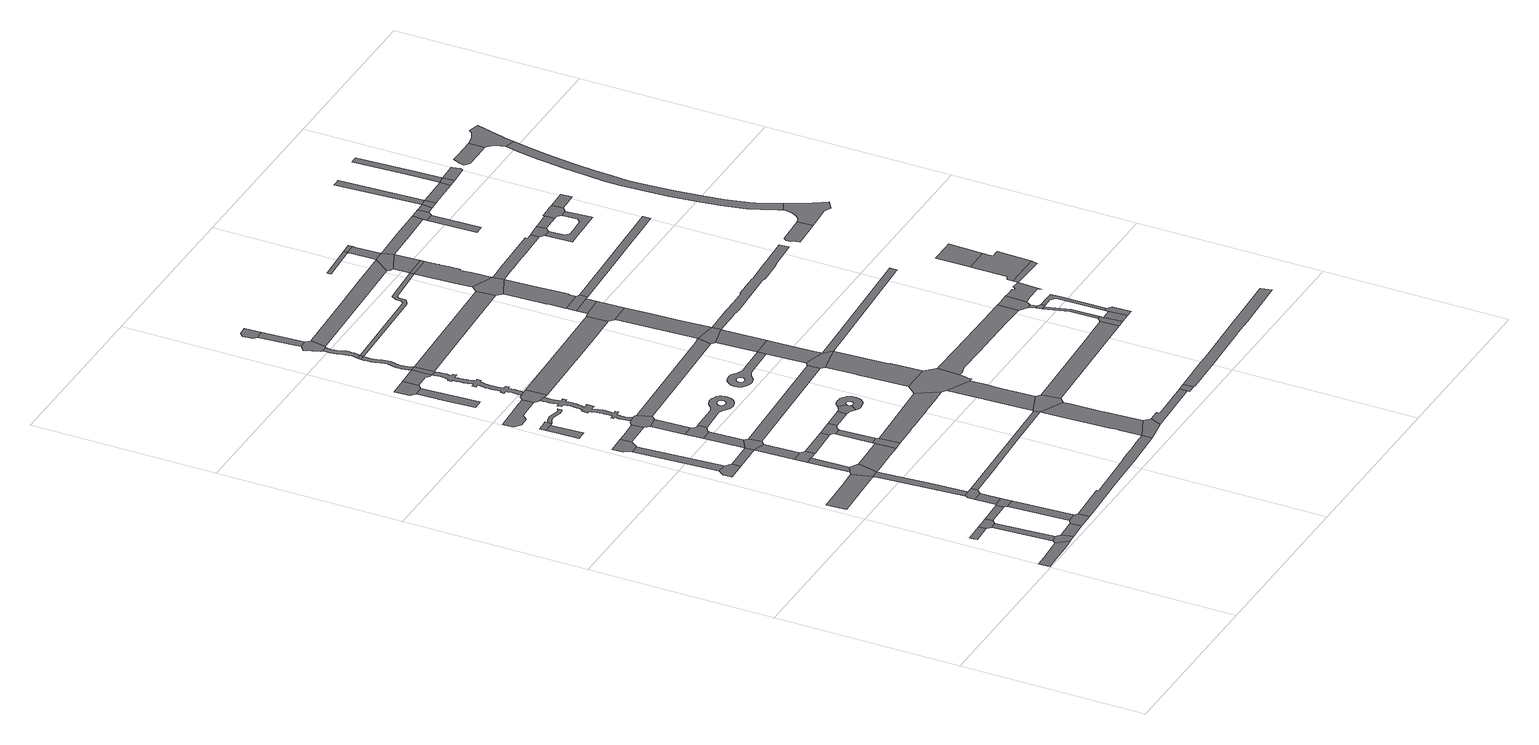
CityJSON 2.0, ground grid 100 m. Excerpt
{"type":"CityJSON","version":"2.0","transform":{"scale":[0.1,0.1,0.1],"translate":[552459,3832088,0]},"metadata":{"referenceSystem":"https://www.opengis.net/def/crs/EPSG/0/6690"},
"CityObjects":{
"road1":{"type":"Road","attributes":{"RoadStructureAttribute.sectionType":"1"},"geometry":[{"type":"MultiSurface","lod":"1","boundaries":[[[0,1,2,3,4,5,6,7,8,9]]]}]},
"road2":{"type":"Road","geometry":[{"type":"MultiSurface","lod":"1","boundaries":[[[10,11,12,13,14,15,16]]]}]},
"road3":{"type":"Road","geometry":[{"type":"MultiSurface","lod":"1","boundaries":[[[17,18,0,9,19,20]]]}]},
"road4":{"type":"Road","attributes":{"RoadStructureAttribute.sectionType":"1"},"geometry":[{"type":"MultiSurface","lod":"1","boundaries":[[[21,22,18,17]]]}]},
"road5":{"type":"Road","geometry":[{"type":"MultiSurface","lod":"1","boundaries":[[[23,24,25,10,16,26,22,21,27]]]}]},
"road6":{"type":"Road","attributes":{"RoadStructureAttribute.sectionType":"1"},"geometry":[{"type":"MultiSurface","lod":"1","boundaries":[[[28,29,20,19,30,31]]]}]},
"road7":{"type":"Road","attributes":{"RoadStructureAttribute.sectionType":"1"},"geometry":[{"type":"MultiSurface","lod":"1","boundaries":[[[32,23,27,33,34,35,36]]]}]},
"road8":{"type":"Road","geometry":[{"type":"MultiSurface","lod":"1","boundaries":[[[37,38,28,31,39,40]]]}]},
"road9":{"type":"Road","attributes":{"RoadStructureAttribute.sectionType":"1"},"geometry":[{"type":"MultiSurface","lod":"1","boundaries":[[[41,42,38,37]]]}]},
"road10":{"type":"Road","attributes":{"RoadStructureAttribute.sectionType":"1"},"geometry":[{"type":"MultiSurface","lod":"1","boundaries":[[[43,44,45,46,47,48,49]]]}]},
"road11":{"type":"Road","geometry":[{"type":"MultiSurface","lod":"1","boundaries":[[[50,51,32,36,42,41]]]}]},
"road12":{"type":"Road","attributes":{"RoadStructureAttribute.sectionType":"1"},"geometry":[{"type":"MultiSurface","lod":"1","boundaries":[[[52,53,51,50]]]}]},
"road13":{"type":"Road","geometry":[{"type":"MultiSurface","lod":"1","boundaries":[[[54,55,56,57,58,59,60,53,52,61,62,63]]]}]},
"road14":{"type":"Road","geometry":[{"type":"MultiSurface","lod":"1","boundaries":[[[64,65,66,67,68,69]]]}]},
"road15":{"type":"Road","attributes":{"RoadStructureAttribute.sectionType":"1"},"geometry":[{"type":"MultiSurface","lod":"1","boundaries":[[[70,71,72,49,73,74,58,57]]]}]},
"road16":{"type":"Road","attributes":{"RoadStructureAttribute.sectionType":"1"},"geometry":[{"type":"MultiSurface","lod":"1","boundaries":[[[75,76,64,69]]]}]},
"road17":{"type":"Road","geometry":[{"type":"MultiSurface","lod":"1","boundaries":[[[77,78,79,80,43,49,72,81]]]}]},
"road18":{"type":"Road","attributes":{"RoadStructureAttribute.sectionType":"1"},"geometry":[{"type":"MultiSurface","lod":"1","boundaries":[[[82,83,84,80,79]]]}]},
"road19":{"type":"Road","attributes":{"RoadStructureAttribute.sectionType":"1"},"geometry":[{"type":"MultiSurface","lod":"1","boundaries":[[[85,68,67,86]]]}]},
"road20":{"type":"Road","geometry":[{"type":"MultiSurface","lod":"1","boundaries":[[[87,88,89,90,91,92,76,75,93]]]}]},
"road21":{"type":"Road","geometry":[{"type":"MultiSurface","lod":"1","boundaries":[[[94,95,83,82,96,97]]]}]},
"road22":{"type":"Road","attributes":{"RoadStructureAttribute.sectionType":"1"},"geometry":[{"type":"MultiSurface","lod":"1","boundaries":[[[86,95,94,98]]]}]},
"road23":{"type":"Road","attributes":{"RoadStructureAttribute.sectionType":"1"},"geometry":[{"type":"MultiSurface","lod":"1","boundaries":[[[99,100,101,102]]]}]},
"road24":{"type":"Road","attributes":{"RoadStructureAttribute.sectionType":"1"},"geometry":[{"type":"MultiSurface","lod":"1","boundaries":[[[103,104,81,72,105,106,107]]]}]},
"road25":{"type":"Road","geometry":[{"type":"MultiSurface","lod":"1","boundaries":[[[108,109,110,102,101,111,112]]]}]},
"road26":{"type":"Road","geometry":[{"type":"MultiSurface","lod":"1","boundaries":[[[113,114,115,116,117,118,119,120,121,122,123,124,125,40,39,126,127,128,129,130,131]]]}]},
"road27":{"type":"Road","geometry":[{"type":"MultiSurface","lod":"1","boundaries":[[[132,85,86,98,133,134]]]}]},
"road28":{"type":"Road","attributes":{"RoadStructureAttribute.sectionType":"1"},"geometry":[{"type":"MultiSurface","lod":"1","boundaries":[[[135,136,87,93,137]]]}]},
"road29":{"type":"Road","attributes":{"RoadStructureAttribute.sectionType":"1"},"geometry":[{"type":"MultiSurface","lod":"1","boundaries":[[[138,139,85,132]]]}]},
"road30":{"type":"Road","attributes":{"RoadStructureAttribute.sectionType":"1"},"geometry":[{"type":"MultiSurface","lod":"1","boundaries":[[[140,97,96,141]]]}]},
"road31":{"type":"Road","geometry":[{"type":"MultiSurface","lod":"1","boundaries":[[[142,143,144,145,146,147,148,149,139,138,150,151,152,153,154,155,156]]]}]},
"road32":{"type":"Road","geometry":[{"type":"MultiSurface","lod":"1","boundaries":[[[157,158,159,160,161,162,163,164]]]}]},
"road33":{"type":"Road","attributes":{"RoadStructureAttribute.sectionType":"1"},"geometry":[{"type":"MultiSurface","lod":"1","boundaries":[[[165,166,149,148]]]}]},
"road34":{"type":"Road","geometry":[{"type":"MultiSurface","lod":"1","boundaries":[[[167,168,169,170,171,172,173,174,175,176,177,178,112,111]]]}]},
"road35":{"type":"Road","geometry":[{"type":"MultiSurface","lod":"1","boundaries":[[[179,180,103,107,181,182,183]]]}]},
"road36":{"type":"Road","geometry":[{"type":"MultiSurface","lod":"1","boundaries":[[[184,185,186,187,188,135,137,166,165,189,190]]]}]},
"road37":{"type":"Road","attributes":{"RoadStructureAttribute.sectionType":"1"},"geometry":[{"type":"MultiSurface","lod":"1","boundaries":[[[191,192,193,54,63,194,195,196,197,198]]]}]},
"road38":{"type":"Road","attributes":{"RoadStructureAttribute.sectionType":"1"},"geometry":[{"type":"MultiSurface","lod":"1","boundaries":[[[199,200,180,179]]]}]},
"road39":{"type":"Road","attributes":{"RoadStructureAttribute.sectionType":"1"},"geometry":[{"type":"MultiSurface","lod":"1","boundaries":[[[201,202,203,204,205,206,207]]]}]},
"road40":{"type":"Road","geometry":[{"type":"MultiSurface","lod":"1","boundaries":[[[208,209,210,211,212,213,214,215,216,217,218,219,220,221,222,223,224,225,226,227,228,229,230,231,232,233,234,235,236,237,238,239,240,241,242,243,244,245,246,247,248,249,250,251,252,253,254,255,256,257,258,259,260,186,185,261,262,263,264,265,266,267,268,269,270,271,272,273,274,275,276,277,278,279,280,281,282,283,284,285,286,287,288,289,290,291,292,293,294,295,296,297,298,299,300,301,302,303,304,305,306,307,308,309,310,311,312]]]}]},
"road41":{"type":"Road","geometry":[{"type":"MultiSurface","lod":"1","boundaries":[[[313,314,140,141,315,316,200,199,317,318,319,320,321,322]]]}]},
"road42":{"type":"Road","geometry":[{"type":"MultiSurface","lod":"1","boundaries":[[[323,324,325,326,207,206,327]]]}]},
"road43":{"type":"Road","geometry":[{"type":"MultiSurface","lod":"1","boundaries":[[[328,329,330,331,332,333,157,164,334,335,208,312,336,337,338]]]}]},
"road44":{"type":"Road","geometry":[{"type":"MultiSurface","lod":"1","boundaries":[[[339,340,341,342,156,155,343,344,345,346,347,348,349,350,351,352,353,354,355,356,357,358,359,360,361,362,363,364,365,366,367,368,369,370,371,372,373,374,375,376,377,378,379,380,381,382,383,384,385,386,387,388,389,390,391],[392,393,394,395,396,397,398,399,400,401,402,403,404,405,406,407,408,409,410,411,412,413,414,415,416,417,418,419,420,421,422,423,424,425,426,427,428,429,430,431,432,433,434,435,436,437,438,439,440,441,442,443,444,445,446,447,448,449,450,451,452,453,454,455,456,457,458,459,460,461]]]}]},
"road45":{"type":"Road","attributes":{"RoadStructureAttribute.sectionType":"1"},"geometry":[{"type":"MultiSurface","lod":"1","boundaries":[[[462,313,322,463]]]}]},
"road46":{"type":"Road","geometry":[{"type":"MultiSurface","lod":"1","boundaries":[[[464,465,466,467,468,469,470,471,472,473,474,475,476,477,478,479,480,481,482,483,484,485,486,487,488,489,490,491,492,493,494,495,496,497,498,499,500,501,502,503,504,505,506,507,508,509,510,511,512,513,514,515,516,517,518,519,520,521,330,329,522,523,524,525,526,527,528,529,530,531,532,533,534,535,536,537,538,539,540,541,542,543,544,545,546,547,548,549,550,551,552,553,554,555,556,557,558,559,560,561,562,563,564,565,566,567,568,569,570,571,572,573,574,575,576,577]]]}]},
"road47":{"type":"Road","attributes":{"RoadStructureAttribute.sectionType":"1"},"geometry":[{"type":"MultiSurface","lod":"1","boundaries":[[[578,579,580,323,327,581,582,464]]]}]},
"road48":{"type":"Road","attributes":{"RoadStructureAttribute.sectionType":"1"},"geometry":[{"type":"MultiSurface","lod":"1","boundaries":[[[583,183,182,584,585,586,587,588,589,590,591,592,593,594]]]}]},
"road49":{"type":"Road","attributes":{"RoadStructureAttribute.sectionType":"1"},"geometry":[{"type":"MultiSurface","lod":"1","boundaries":[[[595,134,133,596]]]}]},
"road50":{"type":"Road","geometry":[{"type":"MultiSurface","lod":"1","boundaries":[[[597,598,599,600,601,462,463,602,603,604,605,606,607,608,609,610,611,612,613,614,615,616,617,618,619,620,621,622]]]}]},
"road51":{"type":"Road","geometry":[{"type":"MultiSurface","lod":"1","boundaries":[[[623,578,464,577,624]]]}]},
"road52":{"type":"Road","attributes":{"RoadStructureAttribute.sectionType":"1"},"geometry":[{"type":"MultiSurface","lod":"1","boundaries":[[[625,626,627,628,629,630,631,632,633,634,635,636,637,638,639,623,640,641,642,643,644,645,646,647,648,649,650,651,652,653,654,655]]]}]},
"road53":{"type":"Road","attributes":{"RoadStructureAttribute.sectionType":"1"},"geometry":[{"type":"MultiSurface","lod":"1","boundaries":[[[656,657,658,659,660,661,662,663,664,665,666,667,668,669,670,671,672,673,674,675,676,677,678,679,680,681,682,683,684,685,686,687,688,689,690,691,692,693,694,695,696,697,597,622,698,699,700,701,702,703,704,705,706,707,708,709,710,711,712,713,714,715,716,717,718,719,720,721,722,723,724,725,726,727,728,729,730,731,732,733,734,735,736,737,738,739,740,741,742,743,744,745,746,747,748,749,750,751,752,607,606]]]}]},
"road54":{"type":"Road","geometry":[{"type":"MultiSurface","lod":"1","boundaries":[[[753,113,131,754,755]]]}]},
"road55":{"type":"Road","geometry":[{"type":"MultiSurface","lod":"1","boundaries":[[[756,757,625,655]]]}]},
"road56":{"type":"Road","attributes":{"RoadStructureAttribute.sectionType":"1"},"geometry":[{"type":"MultiSurface","lod":"1","boundaries":[[[758,759,760,761,762,763,764,765,766,767,768,769,770,771,772,773,774,775,776,777,757,756]]]}]},
"road57":{"type":"Road","attributes":{"RoadStructureAttribute.sectionType":"1"},"geometry":[{"type":"MultiSurface","lod":"1","boundaries":[[[778,779,780,781,782,783,784,785,113,753,786,787,788,789,790]]]}]},
"road58":{"type":"Road","geometry":[{"type":"MultiSurface","lod":"1","boundaries":[[[791,792,793,794,795,796,769,768,797,798]]]}]},
"road59":{"type":"Road","attributes":{"RoadStructureAttribute.sectionType":"1"},"geometry":[{"type":"MultiSurface","lod":"1","boundaries":[[[799,800,801,802,190,189,803]]]}]},
"road60":{"type":"Road","attributes":{"RoadStructureAttribute.sectionType":"1"},"geometry":[{"type":"MultiSurface","lod":"1","boundaries":[[[804,805,806,793,792]]]}]},
"road61":{"type":"Road","geometry":[{"type":"MultiSurface","lod":"1","boundaries":[[[807,808,809,191,198,810,778,790,811,812,813]]]}]},
"road62":{"type":"Road","geometry":[{"type":"MultiSurface","lod":"1","boundaries":[[[814,815,816,817,805,804]]]}]},
"road63":{"type":"Road","attributes":{"RoadStructureAttribute.sectionType":"1"},"geometry":[{"type":"MultiSurface","lod":"1","boundaries":[[[818,819,820,821,822,823,824,825,809,808,826,827,828,829,830]]]}]},
"road64":{"type":"Road","attributes":{"RoadStructureAttribute.sectionType":"1"},"geometry":[{"type":"MultiSurface","lod":"1","boundaries":[[[831,338,337,832,833,834]]]}]},
"road65":{"type":"Road","geometry":[{"type":"MultiSurface","lod":"1","boundaries":[[[835,836,837,838,839,840,841,842,843,844,845,846,847,848,849,850,851,852,853,854,855,856,857,858,859,860,861,862,863,864,865,866,867,868,869,870,871,872,873,874,875,876,877,878,879,880,881,882,883,884,885,886],[887,888,889,890,891,892,893,894,895,896,897,898,899,900,901,902,903,904,905,906,907,908,909,910,911,912,913,914,915,916,917,918,919,920,921,922,923,924,925,926,927,928,929,930,931,932,933,934,935,936,937,938,939,940,941,942,943,944,945,946,947,948,949,950,951,952,953,954,955,956,957,958]]]}]},
"road66":{"type":"Road","attributes":{"RoadStructureAttribute.sectionType":"1"},"geometry":[{"type":"MultiSurface","lod":"1","boundaries":[[[959,960,755,754,961,962]]]}]},
"road67":{"type":"Road","geometry":[{"type":"MultiSurface","lod":"1","boundaries":[[[963,583,594,818,830,964,965,966,967,968,969,970]]]}]},
"road68":{"type":"Road","attributes":{"RoadStructureAttribute.sectionType":"1"},"geometry":[{"type":"MultiSurface","lod":"1","boundaries":[[[971,972,973,974,975,976,977,978,979,980,963,970]]]}]},
"road69":{"type":"Road","attributes":{"RoadStructureAttribute.sectionType":"1"},"geometry":[{"type":"MultiSurface","lod":"1","boundaries":[[[981,982,623,624,983,984,985,986]]]}]},
"road70":{"type":"Road","geometry":[{"type":"MultiSurface","lod":"1","boundaries":[[[987,595,596,977,976,988]]]}]},
"road71":{"type":"Road","geometry":[{"type":"MultiSurface","lod":"1","boundaries":[[[989,990,962,961,991,992]]]}]},
"road72":{"type":"Road","geometry":[{"type":"MultiSurface","lod":"1","boundaries":[[[993,994,995,996,997,840,839,987,988]]]}]},
"road73":{"type":"Road","attributes":{"RoadStructureAttribute.sectionType":"1"},"geometry":[{"type":"MultiSurface","lod":"1","boundaries":[[[998,999,1000,1001,1002,1003,1004,756,655,1005,1006,1007,1008,1009,1010,1011]]]}]},
"road74":{"type":"Road","attributes":{"RoadStructureAttribute.sectionType":"1"},"geometry":[{"type":"MultiSurface","lod":"1","boundaries":[[[1012,1013,1014,1015,1016,1017,840,997]]]}]},
"road75":{"type":"Road","geometry":[{"type":"MultiSurface","lod":"1","boundaries":[[[799,803,1017,1016,1018]]]}]},
"road76":{"type":"Road","attributes":{"RoadStructureAttribute.sectionType":"1"},"geometry":[{"type":"MultiSurface","lod":"1","boundaries":[[[1019,1020,1021,1022,1023,1024,798,797,1025,1026]]]}]},
"road77":{"type":"Road","attributes":{"RoadStructureAttribute.sectionType":"1"},"geometry":[{"type":"MultiSurface","lod":"1","boundaries":[[[1027,1028,813,812,1029,1030,1031]]]}]},
"road78":{"type":"Road","attributes":{"RoadStructureAttribute.sectionType":"1"},"geometry":[{"type":"MultiSurface","lod":"1","boundaries":[[[1032,1033,1034,1035,1036,1037,1038,1039,1040,1041,799,1018]]]}]},
"road79":{"type":"Road","geometry":[{"type":"MultiSurface","lod":"1","boundaries":[[[1042,1043,1044,1045,1046,831,834,1047,1048,1035,1034]]]}]},
"road80":{"type":"Road","attributes":{"RoadStructureAttribute.sectionType":"1"},"geometry":[{"type":"MultiSurface","lod":"1","boundaries":[[[1049,1050,1051,1052,1044,1043]]]}]},
"road81":{"type":"Road","attributes":{"RoadStructureAttribute.sectionType":"1"},"geometry":[{"type":"MultiSurface","lod":"1","boundaries":[[[1053,1054,1055,1056,1057,968,967,1058,1059,1060,1061,1062,1063,1064,1065,1066]]]}]},
"road82":{"type":"Road","geometry":[{"type":"MultiSurface","lod":"1","boundaries":[[[1067,1068,1069,1070,1052,1051,1071,1072]]]}]},
"road83":{"type":"Road","attributes":{"RoadStructureAttribute.sectionType":"1"},"geometry":[{"type":"MultiSurface","lod":"1","boundaries":[[[1073,1074,1075,1076,1077,1078,1079,1080,1081,1082,1083,1084,1085,1069,1068]]]}]},
"road84":{"type":"Road","geometry":[{"type":"MultiSurface","lod":"1","boundaries":[[[1086,981,986,1080,1079,1087]]]}]},
"road85":{"type":"Road","attributes":{"RoadStructureAttribute.sectionType":"1"},"geometry":[{"type":"MultiSurface","lod":"1","boundaries":[[[1088,1089,1090,1091,1092,1093,1094,1095,1096,1097,988,976]]]}]},
"road86":{"type":"Road","attributes":{"RoadStructureAttribute.sectionType":"1"},"geometry":[{"type":"MultiSurface","lod":"1","boundaries":[[[1098,1099,1100,1101,1102,1103,1104,1105,1011,1106,1086,1087]]]}]},
"road87":{"type":"Road","geometry":[{"type":"MultiSurface","lod":"1","boundaries":[[[1107,1108,1109,1110,1111]]]}]},
"road88":{"type":"Road","geometry":[{"type":"MultiSurface","lod":"1","boundaries":[[[1112,998,1011,1105]]]}]},
"road89":{"type":"Road","attributes":{"RoadStructureAttribute.sectionType":"1"},"geometry":[{"type":"MultiSurface","lod":"1","boundaries":[[[1113,1114,1115,1116,1117,989,992,1118,1119,1120,1121,1122]]]}]},
"road90":{"type":"Road","attributes":{"RoadStructureAttribute.sectionType":"1"},"geometry":[{"type":"MultiSurface","lod":"1","boundaries":[[[1123,1124,998,1112]]]}]},
"road91":{"type":"Road","geometry":[{"type":"MultiSurface","lod":"1","boundaries":[[[1125,1126,1127,1019,1026,1128,1124,1123]]]}]},
"road92":{"type":"Road","geometry":[{"type":"MultiSurface","lod":"1","boundaries":[[[1129,1027,1031,1130,1131,1132]]]}]},
"road93":{"type":"Road","attributes":{"RoadStructureAttribute.sectionType":"1"},"geometry":[{"type":"MultiSurface","lod":"1","boundaries":[[[1133,1134,1135,1136,1137,1138,1139,1140,1141,1142,1143,1144,1145,1146,1147,1148,1149,1150,1151,1152,1153,1154,1155,1156,1157,1158,1159,1160,1161,1162,1018,1016]]]}]},
"road94":{"type":"Road","attributes":{"RoadStructureAttribute.sectionType":"1"},"geometry":[{"type":"MultiSurface","lod":"1","boundaries":[[[1163,1164,1111,1165,1166,1126,1125]]]}]},
"road95":{"type":"Road","attributes":{"RoadStructureAttribute.sectionType":"1"},"geometry":[{"type":"MultiSurface","lod":"1","boundaries":[[[1167,1168,1169,1170,1129,1132]]]}]},
"road96":{"type":"Road","attributes":{"RoadStructureAttribute.sectionType":"1"},"geometry":[{"type":"MultiSurface","lod":"1","boundaries":[[[1171,1131,1130,1172]]]}]},
"road97":{"type":"Road","geometry":[{"type":"MultiSurface","lod":"1","boundaries":[[[1173,1107,1111,1164]]]}]},
"road98":{"type":"Road","attributes":{"RoadStructureAttribute.sectionType":"1"},"geometry":[{"type":"MultiSurface","lod":"1","boundaries":[[[1174,1175,1176,1177]]]}]},
"road99":{"type":"Road","geometry":[{"type":"MultiSurface","lod":"1","boundaries":[[[1178,1177,1176,1169,1168,1179,1180]]]}]},
"road100":{"type":"Road","geometry":[{"type":"MultiSurface","lod":"1","boundaries":[[[1181,1182,1066,1065,1175,1174,1183,1184]]]}]},
"road101":{"type":"Road","geometry":[{"type":"MultiSurface","lod":"1","boundaries":[[[1185,1186,1187,1171,1172,1188,1189]]]}]},
"road102":{"type":"Road","attributes":{"RoadStructureAttribute.sectionType":"1"},"geometry":[{"type":"MultiSurface","lod":"1","boundaries":[[[1190,1191,1192,1180,1179,1193,1194,1195,1196,1187,1186]]]}]},
"road103":{"type":"Road","attributes":{"RoadStructureAttribute.sectionType":"1"},"geometry":[{"type":"MultiSurface","lod":"1","boundaries":[[[1197,1198,1199,1200,1201,1087,1079,1202,1203,1204,1205,1206,1207,1208,1209]]]}]},
"road104":{"type":"Road","attributes":{"RoadStructureAttribute.sectionType":"1"},"geometry":[{"type":"MultiSurface","lod":"1","boundaries":[[[1210,1211,1212,1072,1071]]]}]},
"road105":{"type":"Road","attributes":{"RoadStructureAttribute.sectionType":"1"},"geometry":[{"type":"MultiSurface","lod":"1","boundaries":[[[1213,1214,1215,1216,1217,1218,1184,1183,1219,1220,1221,1222,1223,1224]]]}]},
"road106":{"type":"Road","attributes":{"RoadStructureAttribute.sectionType":"1"},"geometry":[{"type":"MultiSurface","lod":"1","boundaries":[[[1225,1226,1227,1228,1125,1123,1229,1230,1231]]]}]},
"road107":{"type":"Road","geometry":[{"type":"MultiSurface","lod":"1","boundaries":[[[1232,1233,1234,1209,1208,1235,1236,1237]]]}]},
"road108":{"type":"Road","attributes":{"RoadStructureAttribute.sectionType":"1"},"geometry":[{"type":"MultiSurface","lod":"1","boundaries":[[[1238,1239,1240,1241]]]}]},
"road109":{"type":"Road","geometry":[{"type":"MultiSurface","lod":"1","boundaries":[[[1242,1224,1243,1244,1245]]]}]},
"road110":{"type":"Road","geometry":[{"type":"MultiSurface","lod":"1","boundaries":[[[1246,1225,1231,1241,1240,1247]]]}]},
"road111":{"type":"Road","geometry":[{"type":"MultiSurface","lod":"1","boundaries":[[[1248,1249,1250,1251,1242,1245,1252,1253,1254,1255,1256]]]}]},
"road112":{"type":"Road","attributes":{"RoadStructureAttribute.sectionType":"1"},"geometry":[{"type":"MultiSurface","lod":"1","boundaries":[[[1257,1258,1259,1260,1261,1262,1263,1264,1265,1266,1267,1268,1269,1270,1271,1236,1235]]]}]},
"road113":{"type":"Road","attributes":{"RoadStructureAttribute.sectionType":"1"},"geometry":[{"type":"MultiSurface","lod":"1","boundaries":[[[1272,1273,1232,1237,1274]]]}]},
"road114":{"type":"Road","geometry":[{"type":"MultiSurface","lod":"1","boundaries":[[[1275,1276,1248,1256,1277,1278]]]}]},
"road115":{"type":"Road","attributes":{"RoadStructureAttribute.sectionType":"1"},"geometry":[{"type":"MultiSurface","lod":"1","boundaries":[[[1279,1280,1246,1247,1281]]]}]},
"road116":{"type":"Road","geometry":[{"type":"MultiSurface","lod":"1","boundaries":[[[1282,1279,1281,1283]]]}]},
"road117":{"type":"Road","geometry":[{"type":"MultiSurface","lod":"1","boundaries":[[[1284,1285,1286,1287,1272,1274,1288,1265,1264,1289]]]}]},
"road118":{"type":"Road","attributes":{"RoadStructureAttribute.sectionType":"1"},"geometry":[{"type":"MultiSurface","lod":"1","boundaries":[[[1290,1291,1292,1293,1294,1295,1296]]]}]},
"road119":{"type":"Road","attributes":{"RoadStructureAttribute.sectionType":"1"},"geometry":[{"type":"MultiSurface","lod":"1","boundaries":[[[1297,1298,1299,1279,1282]]]}]},
"road120":{"type":"Road","attributes":{"RoadStructureAttribute.sectionType":"1"},"geometry":[{"type":"MultiSurface","lod":"1","boundaries":[[[1300,1301,1302,1282,1283,1303,1304,1305]]]}]},
"road121":{"type":"Road","geometry":[{"type":"MultiSurface","lod":"1","boundaries":[[[1306,1307,1308,1284,1289]]]}]},
"road122":{"type":"Road","geometry":[{"type":"MultiSurface","lod":"1","boundaries":[[[1309,1300,1305,1310,1311]]]}]},
"road123":{"type":"Road","geometry":[{"type":"MultiSurface","lod":"1","boundaries":[[[1312,1313,1314,1315,1316,1317,1318,1319,1320,1321,1322,1323,1324,1290,1296,1325,1326,1327,1328,1329,1330,1331,1332]]]}]},
"road124":{"type":"Road","attributes":{"RoadStructureAttribute.sectionType":"1"},"geometry":[{"type":"MultiSurface","lod":"1","boundaries":[[[1333,1334,1335,1336,1337,1338,1300,1309]]]}]},
"road125":{"type":"Road","attributes":{"RoadStructureAttribute.sectionType":"1"},"geometry":[{"type":"MultiSurface","lod":"1","boundaries":[[[1339,1340,1341,1342,1343,1309,1311]]]}]},
"road126":{"type":"Road","attributes":{"RoadStructureAttribute.sectionType":"1"},"geometry":[{"type":"MultiSurface","lod":"1","boundaries":[[[1344,1345,1346,1347,1348,1349,1350,1351,1352,1353,1354,1355,1356,1357,1358,1359,1316,1315,1360,1361,1362,1363,1364,1365,1366,1367,1368,1369,1370,1371,1372,1373,1374]]]}]},
"road127":{"type":"Road","attributes":{"RoadStructureAttribute.sectionType":"1"},"geometry":[{"type":"MultiSurface","lod":"1","boundaries":[[[1375,1376,1377,1378,1379,1380,1381,1382]]]}]},
"road128":{"type":"Road","geometry":[{"type":"MultiSurface","lod":"1","boundaries":[[[1383,1384,1385,1386,1387,1388,1389,1390,1382,1381,1391,1392,1393,1344,1374,1394,1395]]]}]}
},
"vertices":[
[215,79,0],[206,78,0],[96,70,0],[6,65,0],[10,6,0],[48,8,0],[146,12,0],[180,14,0],[224,16,0],[264,21,0],
[184,475,0],[98,470,0],[73,469,0],[75,449,0],[78,429,0],[98,430,0],[186,435,0],
[266,104,0],[226,96,0],[305,24,0],[292,84,0],
[246,421,0],[206,413,0],
[263,478,0],[258,478,0],[217,476,0],[187,434,0],[265,439,0],
[405,90,0],[398,90,0],[313,24,0],[409,30,0],
[394,485,0],[267,439,0],[268,439,0],[396,445,0],[398,445,0],
[484,108,0],[426,105,0],[504,35,0],[501,96,0],
[467,433,0],[410,430,0],
[338,1240,0],[238,1233,0],[38,1224,0],[43,1118,0],[318,1132,0],[351,1133,0],[370,1134,0],
[464,493,0],[405,490,0],
[459,603,0],[400,600,0],
[482,662,0],[471,661,0],[470,661,0],[448,660,0],[405,657,0],[406,642,0],[398,642,0],[480,625,0],[481,626,0],[483,628,0],
[91,1825,0],[66,1793,0],[68,1745,0],[174,1750,0],[172,1797,0],[141,1822,0],
[435,867,0],[422,1065,0],[415,1136,0],[371,1130,0],[374,1122,0],
[112,2280,0],[61,2276,0],
[421,1259,0],[401,1269,0],[395,1272,0],[358,1252,0],[444,1248,0],
[390,1477,0],[347,1475,0],[352,1361,0],
[334,1806,0],[335,1756,0],
[138,2382,0],[38,2377,0],[41,2317,0],[50,2307,0],[52,2305,0],[59,2297,0],[141,2321,0],
[411,1546,0],[344,1543,0],[435,1479,0],[432,1529,0],
[401,1737,0],
[60,2565,0],[114,2567,0],[106,2740,0],[52,2738,0],
[645,1258,0],[632,1257,0],[433,1137,0],[573,1144,0],[650,1148,0],
[120,2779,0],[105,2774,0],[51,2772,0],[120,2741,0],[121,2764,0],
[1278,129,0],[1276,129,0],[1207,127,0],[1145,123,0],[1088,120,0],[1049,119,0],[1027,116,0],[1002,114,0],[939,109,0],[731,98,0],[729,108,0],[726,108,0],[724,108,0],[604,41,0],[802,51,0],[943,57,0],[977,59,0],[1063,64,0],[1277,77,0],
[396,1844,0],[421,1758,0],[416,1826,0],
[281,2390,0],[208,2385,0],[284,2328,0],
[387,2026,0],[322,2022,0],
[617,1538,0],[620,1489,0],
[406,2099,0],[398,2100,0],[395,2101,0],[391,2103,0],[388,2107,0],[386,2112,0],[382,2123,0],[317,2119,0],[394,2035,0],[399,2041,0],[401,2043,0],[406,2046,0],[411,2049,0],[419,2051,0],[416,2100,0],
[253,2966,0],[210,2964,0],[11,2953,0],[14,2893,0],[46,2866,0],[100,2868,0],[126,2898,0],[256,2905,0],
[374,2312,0],[307,2301,0],
[150,2755,0],[169,2758,0],[193,2755,0],[223,2747,0],[244,2748,0],[255,2753,0],[252,2774,0],[239,2768,0],[224,2767,0],[197,2774,0],[169,2778,0],[144,2774,0],
[687,1272,0],[644,1270,0],[679,1150,0],[701,1151,0],[696,1261,0],
[361,2414,0],[344,2412,0],[313,2408,0],[298,2407,0],[297,2405,0],[393,2334,0],[369,2406,0],
[1247,701,0],[1243,698,0],[715,673,0],[695,637,0],[708,638,0],[961,653,0],[1248,666,0],[1253,667,0],
[678,1467,0],[638,1466,0],
[81,3346,0],[82,3328,0],[87,3221,0],[90,3137,0],[145,3139,0],[132,3451,0],[77,3448,0],
[287,2885,0],[287,2878,0],[286,2868,0],[287,2858,0],[288,2843,0],[288,2834,0],[290,2826,0],[291,2818,0],[293,2811,0],[295,2805,0],[297,2798,0],[301,2789,0],[280,2789,0],[281,2767,0],[300,2768,0],[302,2759,0],[304,2748,0],[306,2739,0],[306,2730,0],[307,2721,0],[306,2713,0],[305,2705,0],[304,2696,0],[303,2684,0],[301,2672,0],[298,2662,0],[287,2661,0],[286,2630,0],[300,2626,0],[302,2614,0],[306,2602,0],[310,2589,0],[312,2576,0],[314,2565,0],[314,2553,0],[315,2541,0],[314,2526,0],[312,2508,0],[294,2507,0],[294,2494,0],[308,2495,0],[307,2487,0],[306,2480,0],[305,2474,0],[305,2468,0],[305,2460,0],[306,2451,0],[307,2444,0],[310,2436,0],[311,2431,0],[311,2426,0],[312,2420,0],[313,2415,0],[341,2418,0],[338,2424,0],[335,2433,0],[331,2445,0],[330,2452,0],[330,2459,0],[330,2466,0],[331,2473,0],[332,2480,0],[333,2487,0],[335,2497,0],[357,2498,0],[356,2516,0],[338,2514,0],[340,2530,0],[341,2537,0],[341,2545,0],[341,2561,0],[340,2574,0],[339,2580,0],[337,2588,0],[335,2599,0],[332,2609,0],[329,2616,0],[325,2626,0],[352,2626,0],[351,2665,0],[324,2663,0],[327,2672,0],[329,2680,0],[331,2690,0],[332,2699,0],[334,2712,0],[335,2722,0],[334,2732,0],[334,2743,0],[332,2756,0],[327,2770,0],[346,2771,0],[345,2792,0],[327,2791,0],[327,2793,0],[323,2807,0],[321,2815,0],[321,2823,0],[319,2831,0],[319,2840,0],[319,2849,0],[319,2858,0],[319,2866,0],[321,2875,0],[321,2880,0],
[710,1543,0],[675,1541,0],[636,1480,0],[637,1480,0],[683,1478,0],[687,1483,0],[691,1487,0],[693,1489,0],[702,1493,0],[712,1496,0],
[150,3559,0],[72,3555,0],[46,3554,0],[50,3469,0],[153,3474,0],
[334,2990,0],[318,2989,0],[289,2986,0],[272,2985,0],[268,2981,0],[264,2977,0],[265,2897,0],[276,2887,0],[340,2877,0],[348,2876,0],[340,2989,0],
[583,2112,0],[576,2109,0],[566,2107,0],[563,2106,0],[566,2061,0],[580,2055,0],[592,2049,0],[604,2041,0],[620,2030,0],[625,2027,0],[632,2025,0],[639,2024,0],[648,2024,0],[649,2024,0],[652,2024,0],[662,2026,0],[670,2028,0],[677,2031,0],[678,2032,0],[687,2037,0],[694,2043,0],[699,2048,0],[700,2050,0],[704,2056,0],[706,2063,0],[709,2072,0],[709,2075,0],[711,2087,0],[711,2090,0],[710,2097,0],[709,2107,0],[706,2115,0],[703,2122,0],[699,2128,0],[693,2133,0],[687,2137,0],[681,2140,0],[671,2144,0],[667,2145,0],[663,2146,0],[660,2147,0],[650,2148,0],[640,2147,0],[632,2145,0],[624,2143,0],[619,2141,0],[616,2139,0],[610,2135,0],[607,2132,0],[605,2131,0],[603,2128,0],[596,2122,0],[588,2115,0],[629,2091,0],[629,2093,0],[630,2095,0],[630,2096,0],[631,2098,0],[632,2099,0],[633,2101,0],[635,2102,0],[636,2104,0],[637,2105,0],[639,2106,0],[641,2107,0],[642,2107,0],[644,2108,0],[646,2108,0],[648,2109,0],[650,2109,0],[651,2109,0],[653,2108,0],[656,2108,0],[659,2107,0],[660,2106,0],[662,2105,0],[663,2104,0],[665,2103,0],[666,2101,0],[667,2100,0],[668,2098,0],[669,2097,0],[670,2095,0],[670,2093,0],[671,2091,0],[671,2090,0],[671,2088,0],[671,2086,0],[671,2084,0],[670,2082,0],[670,2080,0],[669,2079,0],[668,2077,0],[667,2075,0],[666,2074,0],[665,2073,0],[664,2071,0],[662,2070,0],[661,2069,0],[659,2068,0],[657,2068,0],[655,2067,0],[654,2067,0],[652,2066,0],[649,2066,0],[646,2067,0],[644,2067,0],[643,2067,0],[641,2068,0],[639,2069,0],[638,2070,0],[636,2071,0],[635,2072,0],[634,2074,0],[633,2075,0],[632,2077,0],[631,2078,0],[630,2080,0],[629,2082,0],[629,2084,0],[629,2085,0],[629,2087,0],[629,2089,0],
[827,1547,0],[828,1501,0],
[266,3459,0],[266,3455,0],[267,3450,0],[268,3445,0],[269,3443,0],[270,3435,0],[270,3429,0],[271,3420,0],[271,3413,0],[270,3403,0],[270,3397,0],[270,3394,0],[267,3384,0],[264,3366,0],[254,3366,0],[255,3346,0],[267,3346,0],[266,3336,0],[266,3325,0],[267,3315,0],[267,3306,0],[268,3296,0],[269,3288,0],[270,3279,0],[274,3268,0],[275,3259,0],[278,3250,0],[281,3241,0],[260,3239,0],[261,3218,0],[262,3218,0],[282,3219,0],[280,3211,0],[277,3194,0],[276,3184,0],[275,3178,0],[275,3172,0],[275,3164,0],[274,3156,0],[275,3141,0],[275,3132,0],[276,3124,0],[277,3118,0],[278,3110,0],[279,3104,0],[280,3097,0],[282,3087,0],[267,3087,0],[268,3069,0],[286,3070,0],[288,3061,0],[290,3054,0],[293,3038,0],[292,3030,0],[292,3022,0],[292,3013,0],[291,3005,0],[291,2998,0],[320,2996,0],[320,3002,0],[321,3010,0],[322,3023,0],[322,3030,0],[321,3038,0],[321,3046,0],[319,3056,0],[317,3065,0],[315,3072,0],[330,3072,0],[329,3091,0],[312,3090,0],[308,3102,0],[307,3112,0],[305,3120,0],[304,3128,0],[305,3138,0],[304,3150,0],[303,3160,0],[304,3170,0],[305,3180,0],[305,3191,0],[308,3201,0],[310,3209,0],[312,3217,0],[314,3221,0],[323,3221,0],[322,3244,0],[311,3242,0],[310,3246,0],[307,3253,0],[305,3259,0],[303,3267,0],[301,3274,0],[300,3280,0],[299,3290,0],[298,3297,0],[297,3306,0],[296,3315,0],[296,3324,0],[295,3331,0],[295,3338,0],[295,3348,0],[317,3348,0],[315,3369,0],[299,3369,0],[302,3385,0],[303,3396,0],[302,3406,0],[303,3414,0],[302,3424,0],[300,3434,0],[299,3441,0],[297,3448,0],[297,3451,0],
[263,3564,0],[245,3563,0],[199,3561,0],[232,3478,0],[250,3458,0],
[1138,1289,0],[824,1157,0],[827,1157,0],[850,1158,0],[872,1159,0],[945,1162,0],[1016,1165,0],[1034,1167,0],[1051,1168,0],[1140,1172,0],[1162,1173,0],[1210,1176,0],
[1139,1861,0],[1142,1796,0],
[871,1569,0],[864,1563,0],[855,1558,0],[852,1556,0],[843,1552,0],[844,1497,0],[853,1495,0],[860,1492,0],[865,1488,0],[878,1477,0],[903,1514,0],[902,1515,0],[901,1516,0],[900,1518,0],[899,1519,0],[899,1521,0],[898,1523,0],[898,1524,0],[897,1526,0],[897,1528,0],[897,1530,0],[898,1532,0],[898,1533,0],[898,1535,0],[899,1537,0],[900,1538,0],
[292,3565,0],[297,3462,0],
[242,3826,0],[241,3809,0],[242,3791,0],[244,3774,0],[248,3755,0],[256,3728,0],[259,3715,0],[260,3705,0],[259,3693,0],[251,3644,0],[250,3631,0],[251,3613,0],[253,3594,0],[258,3578,0],[262,3565,0],[289,3572,0],[283,3586,0],[280,3599,0],[278,3616,0],[277,3631,0],[278,3641,0],[286,3690,0],[287,3706,0],[285,3720,0],[282,3734,0],[275,3761,0],[271,3779,0],[269,3794,0],[269,3809,0],[269,3821,0],[270,3826,0],
[885,1472,0],[892,1468,0],[899,1466,0],[905,1465,0],[908,1465,0],[915,1465,0],[919,1466,0],[922,1466,0],[935,1468,0],[944,1470,0],[947,1471,0],[953,1475,0],[959,1479,0],[966,1486,0],[968,1489,0],[973,1497,0],[977,1504,0],[980,1511,0],[981,1518,0],[982,1525,0],[981,1528,0],[981,1535,0],[981,1538,0],[979,1547,0],[976,1555,0],[973,1561,0],[969,1567,0],[964,1573,0],[957,1579,0],[954,1581,0],[947,1586,0],[937,1590,0],[934,1591,0],[925,1592,0],[918,1593,0],[914,1593,0],[911,1592,0],[904,1591,0],[896,1589,0],[890,1586,0],[884,1583,0],[879,1578,0],[901,1540,0],[902,1541,0],[903,1543,0],[904,1544,0],[906,1545,0],[907,1546,0],[909,1547,0],[911,1548,0],[912,1548,0],[914,1548,0],[916,1549,0],[918,1549,0],[919,1549,0],[921,1549,0],[923,1548,0],[925,1548,0],[926,1547,0],[928,1546,0],[930,1545,0],[931,1544,0],[932,1543,0],[934,1542,0],[935,1540,0],[936,1539,0],[936,1537,0],[937,1535,0],[938,1534,0],[938,1531,0],[938,1528,0],[938,1527,0],[938,1525,0],[938,1523,0],[937,1521,0],[937,1520,0],[936,1518,0],[935,1517,0],[934,1515,0],[933,1514,0],[931,1513,0],[930,1511,0],[928,1510,0],[927,1510,0],[925,1509,0],[923,1508,0],[922,1508,0],[920,1508,0],[918,1508,0],[917,1508,0],[915,1508,0],[913,1508,0],[911,1509,0],[909,1509,0],[908,1510,0],[906,1511,0],[905,1512,0],
[1401,186,0],[1406,96,0],[1433,158,0],
[273,3846,0],[245,3844,0],
[276,3861,0],[280,3883,0],[280,3898,0],[280,3913,0],[278,3925,0],[273,3942,0],[264,3971,0],[261,3982,0],[260,4000,0],[262,4015,0],[264,4028,0],[229,4025,0],[230,3984,0],[232,3969,0],[236,3955,0],[245,3926,0],[248,3912,0],[250,3897,0],[251,3880,0],[250,3865,0],
[1254,664,0],[1255,645,0],[1260,533,0],[1270,304,0],[1273,274,0],[1273,260,0],[1273,247,0],[1275,199,0],[1400,200,0],[1390,375,0],[1388,416,0],[1382,565,0],[1379,605,0],
[268,4136,0],[264,4140,0],[221,4137,0],[217,4133,0],[194,4114,0],[221,4032,0],[272,4035,0],[288,4119,0],
[1129,2447,0],[1128,2447,0],[1125,2446,0],[1093,2442,0],[1113,2370,0],
[251,4366,0],[202,4363,0],[218,4177,0],
[1386,737,0],[1372,749,0],[1252,704,0],[1254,667,0],[1395,619,0],[1409,632,0],[1394,731,0],
[246,4457,0],[198,4454,0],[179,4434,0],[183,4379,0],
[1231,1157,0],[1231,1149,0],[1239,991,0],[1240,974,0],[1241,957,0],[1247,799,0],[1250,729,0],[1251,716,0],[1362,932,0],[1362,953,0],[1364,992,0],[1363,1012,0],[1359,1095,0],
[1072,3019,0],[472,2881,0],[869,2896,0],[1079,2905,0],
[945,2072,0],[953,2076,0],[964,2079,0],[968,2080,0],[1146,2089,0],[1144,2134,0],[965,2125,0],[957,2126,0],[948,2128,0],[943,2130,0],[936,2133,0],[925,2142,0],[914,2150,0],[906,2155,0],[898,2158,0],[895,2159,0],[890,2160,0],[882,2161,0],[875,2161,0],[865,2159,0],[857,2157,0],[850,2154,0],[841,2149,0],[836,2145,0],[831,2140,0],[825,2133,0],[822,2127,0],[819,2120,0],[817,2113,0],[816,2104,0],[816,2096,0],[816,2094,0],[816,2092,0],[818,2082,0],[820,2074,0],[824,2067,0],[828,2061,0],[833,2055,0],[840,2048,0],[847,2044,0],[854,2041,0],[862,2038,0],[871,2036,0],[879,2036,0],[884,2036,0],[888,2037,0],[898,2039,0],[904,2041,0],[911,2045,0],[918,2050,0],[930,2061,0],[937,2067,0],[900,2093,0],[899,2092,0],[899,2090,0],[898,2088,0],[897,2087,0],[896,2085,0],[895,2084,0],[894,2083,0],[893,2082,0],[891,2081,0],[890,2080,0],[888,2079,0],[887,2078,0],[885,2078,0],[883,2077,0],[881,2077,0],[880,2077,0],[878,2077,0],[877,2077,0],[875,2077,0],[873,2078,0],[872,2079,0],[870,2079,0],[868,2080,0],[867,2081,0],[866,2082,0],[865,2084,0],[864,2085,0],[863,2087,0],[862,2088,0],[861,2090,0],[861,2091,0],[860,2093,0],[860,2095,0],[860,2096,0],[860,2098,0],[860,2100,0],[860,2102,0],[861,2103,0],[862,2105,0],[862,2107,0],[863,2108,0],[864,2109,0],[866,2111,0],[867,2112,0],[868,2113,0],[870,2114,0],[871,2115,0],[873,2115,0],[874,2116,0],[876,2116,0],[878,2117,0],[880,2117,0],[881,2117,0],[883,2116,0],[885,2116,0],[886,2116,0],[888,2115,0],[890,2114,0],[891,2113,0],[892,2112,0],[894,2111,0],[895,2110,0],[896,2108,0],[897,2107,0],[898,2105,0],[899,2104,0],[899,2102,0],[899,2100,0],[900,2098,0],[900,2097,0],[900,2095,0],
[1499,142,0],[1498,161,0],[1738,114,0],[1736,153,0],
[1183,1340,0],[1378,1097,0],[1377,1120,0],[1381,1138,0],[1386,1165,0],[1392,1287,0],[1389,1289,0],[1340,1339,0],
[1333,1513,0],[1325,1519,0],[1325,1522,0],[1324,1560,0],[1313,1805,0],[1314,1808,0],[1162,1777,0],[1169,1635,0],[1172,1584,0],[1172,1582,0],
[1044,3600,0],[302,3564,0],[310,3462,0],[353,3463,0],[733,3482,0],[1050,3497,0],
[1157,1879,0],[1271,1848,0],
[1781,156,0],[1758,155,0],[1738,99,0],[1784,100,0],
[1271,1861,0],[1271,1868,0],[1266,1984,0],[1260,2118,0],[1259,2139,0],
[1054,3958,0],[822,3942,0],[806,3917,0],[806,3890,0],[802,3881,0],[793,3873,0],[783,3870,0],[790,3850,0],[800,3854,0],[822,3871,0],[826,3880,0],[826,3911,0],[834,3923,0],[1055,3938,0],
[1259,2159,0],[1258,2172,0],[1258,2184,0],[1251,2366,0],[1250,2381,0],[1133,2353,0],
[1247,2430,0],
[1089,4158,0],[1069,4157,0],[873,4148,0],[662,4137,0],[374,4123,0],[297,4119,0],[279,4035,0],[1018,4069,0],
[2120,768,0],[1939,758,0],[1689,646,0],[1943,659,0],[2125,668,0],
[1239,2589,0],[1229,2768,0],[1223,2888,0],[1107,2882,0],[1117,2724,0],[1117,2709,0],[1119,2667,0],[1120,2651,0],[1120,2649,0],[1120,2642,0],
[1221,2942,0],[1217,3032,0],[1101,3027,0],[1099,3026,0],[1084,3022,0],[1082,2902,0],[1105,2884,0],
[1215,3076,0],[1215,3084,0],[1215,3090,0],[1098,3084,0],
[2013,1281,0],[1970,1280,0],[1796,1282,0],[1578,1284,0],[1410,1287,0],[1389,1165,0],[1413,1164,0],[1425,1168,0],[1452,1177,0],[1616,1173,0],[1740,1172,0],[1914,1169,0],[2040,1167,0],[2040,1281,0],
[1222,3140,0],[1215,3144,0],[1095,3138,0],[1096,3117,0],[1233,3091,0],[1231,3135,0],
[1213,3179,0],[1215,3189,0],[1218,3200,0],[1215,3269,0],[1210,3343,0],[1201,3515,0],[1201,3525,0],[1079,3469,0],[1088,3301,0],[1088,3286,0],[1090,3246,0],[1091,3225,0],[1095,3141,0],
[1070,3631,0],[1193,3585,0],
[1315,1808,0],[1813,1838,0],[2102,1856,0],[2113,1857,0],[2113,1877,0],[2112,1897,0],[2099,1896,0],[1462,1859,0],[1312,1851,0],[1308,1850,0],
[1187,3697,0],[1182,3752,0],[1189,3753,0],[1186,3820,0],[1183,3864,0],[1183,3866,0],[1183,3871,0],[1180,3944,0],[1066,3696,0],
[1086,4334,0],[877,4320,0],[877,4310,0],[878,4299,0],[1088,4311,0],
[1179,3964,0],
[2730,205,0],[2484,193,0],[2400,188,0],[2078,170,0],[1999,168,0],[1793,97,0],[2019,108,0],[2347,125,0],[2428,128,0],[2742,146,0],
[1173,4104,0],[1050,4045,0],
[1154,4163,0],[1092,4160,0],[1090,4159,0],[1033,4058,0],
[2142,790,0],[2167,670,0],[2162,770,0],[2162,790,0],
[1288,2383,0],[1383,2386,0],[1422,2387,0],[1422,2382,0],[1442,2383,0],[1443,2383,0],[1588,2390,0],[1729,2397,0],[1755,2397,0],[1756,2397,0],[1759,2398,0],[1759,2394,0],[1877,2401,0],[1900,2403,0],[1901,2406,0],[2069,2416,0],[2067,2469,0],[2066,2468,0],[1948,2461,0],[1935,2461,0],[1904,2460,0],[1828,2454,0],[1754,2449,0],[1733,2447,0],[1731,2451,0],[1589,2445,0],[1587,2439,0],[1504,2437,0],[1416,2436,0],[1326,2433,0],
[1148,4300,0],[1148,4314,0],[1088,4309,0],[1088,4302,0],
[2160,942,0],[2122,1071,0],[2102,1069,0],[2140,939,0],
[2223,772,0],[2228,673,0],
[1146,4337,0],
[2106,1137,0],[2085,1136,0],[2094,1099,0],[2114,1104,0],
[2122,1096,0],[2136,1072,0],[2135,1092,0],
[2091,1280,0],[2076,1280,0],[2125,1166,0],[2128,1279,0],
[2264,774,0],[2243,793,0],[2223,793,0],[2270,675,0],[2265,774,0],
[2239,1044,0],[2238,1092,0],[2192,1093,0],[2188,1073,0],[2200,1067,0],[2213,1053,0],[2219,1039,0],
[1586,3588,0],[1586,3600,0],[1298,3588,0],[1203,3583,0],[1196,3584,0],[1293,3529,0],[1308,3530,0],[1376,3533,0],[1458,3536,0],[1538,3539,0],[1574,3541,0],[1623,3543,0],[1621,3589,0],
[2011,3133,0],[2010,3154,0],[2009,3175,0],
[2219,1283,0],[2212,1268,0],[2204,1268,0],[2197,1268,0],[2194,1278,0],[2146,1279,0],[2169,1170,0],[2179,1171,0],[2227,1171,0],[2253,1171,0],[2260,1152,0],[2268,1281,0],
[1526,4177,0],[1346,4171,0],[1171,4163,0],[1163,4163,0],[1351,4110,0],[1497,4116,0],[1519,4116,0],
[1702,3594,0],[1664,3592,0],[1662,3592,0],[1645,3524,0],[1686,3524,0],[1705,3545,0],
[1528,3830,0],[1578,3832,0],[1569,4096,0],[1519,4094,0],
[2268,1307,0],[2464,1275,0],[2466,1303,0],[2470,1308,0],
[1587,4179,0],[1589,4121,0],
[2291,1549,0],[2291,1521,0],[2291,1352,0],[2268,1341,0],[2472,1310,0],[2474,1494,0],[2429,1495,0],[2429,1520,0],[2429,1550,0],
[1652,3378,0],[1673,3379,0],[1712,3381,0],[1750,3382,0],[1891,3388,0],[1895,3389,0],[1895,3397,0],[1888,3532,0],[1848,3530,0],[1852,3449,0],[1833,3427,0],[1748,3422,0],[1713,3420,0],[1711,3423,0],[1691,3441,0],
[1805,3602,0],[1717,3595,0],[1807,3549,0],
[2290,1735,0],[2290,1719,0],[2434,1735,0],[2407,1735,0],
[1641,4182,0],[1626,4180,0],[1634,4124,0],
[1680,4186,0],[1683,4127,0],
[1905,3615,0],[1879,3614,0],[1853,3613,0],[1805,3610,0],[1827,3550,0],[1910,3555,0],
[2291,2481,0],[2130,2474,0],[2117,2456,0],[2120,2434,0],[2125,2429,0],[2136,2389,0],[2296,2399,0],
[1656,4641,0],[1635,4641,0],[1613,4640,0],
[1859,4191,0],[1817,4189,0],[1763,4188,0],[1721,4128,0],[1851,4134,0],[1856,4134,0],
[2018,3559,0],[2018,3579,0],[2016,3620,0],
[1900,4198,0],[1881,4135,0],[1903,4136,0],
[2504,2453,0],[2459,2529,0],[2452,2544,0],[2416,2615,0],[2362,2589,0],[2363,2578,0],[2360,2560,0],[2354,2539,0],[2348,2525,0],[2341,2512,0],[2334,2504,0],[2323,2493,0],[2310,2487,0],[2317,2400,0],[2419,2407,0],[2438,2407,0],[2447,2405,0],[2457,2402,0],[2465,2397,0],[2472,2391,0],[2523,2422,0],
[1892,4366,0],[1878,4656,0],[1859,4656,0],[1841,4655,0],[1852,4365,0],[1857,4233,0],
[2008,4142,0],[2013,4159,0],[2010,4182,0],[2006,4202,0],[2004,4202,0],
[2291,4048,0],[2277,3979,0],[2257,3855,0],[2251,3812,0],[2238,3714,0],[2224,3574,0],[2218,3479,0],[2215,3385,0],[2219,3291,0],[2229,3141,0],[2247,2985,0],[2264,2880,0],[2294,2753,0],[2316,2688,0],[2351,2613,0],[2359,2597,0],[2405,2638,0],[2371,2710,0],[2350,2772,0],[2321,2892,0],[2304,2993,0],[2287,3146,0],[2277,3294,0],[2273,3386,0],[2276,3476,0],[2282,3570,0],[2292,3674,0],[2296,3707,0],[2314,3847,0],[2334,3969,0],[2348,4036,0],
[2128,4223,0],[2074,4223,0],[2058,4180,0],[2053,4158,0],[2075,4136,0],[2154,4136,0],[2239,4137,0],[2238,4224,0],
[2347,4272,0],[2341,4264,0],[2335,4258,0],[2323,4249,0],[2310,4241,0],[2295,4234,0],[2283,4231,0],[2269,4228,0],[2256,4127,0],[2273,4105,0],[2286,4075,0],[2354,4066,0],[2402,4256,0]
]}
